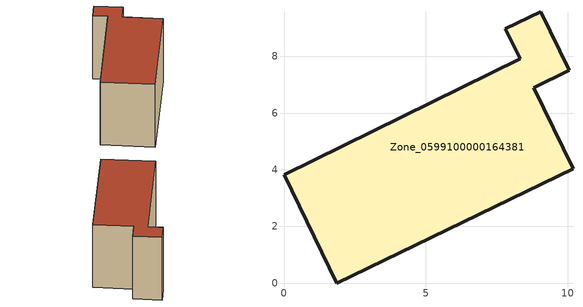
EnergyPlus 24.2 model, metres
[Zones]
Zone_0599100000164381
 floor ground (C_G): 1.86,0 0,3.82 8.32,7.91 7.8,8.97 9.05,9.57 10.05,7.51 8.8,6.9 10.19,4.04 z0
 wall outside (C_F): 8.8,6.9 10.05,7.51 9.05,9.57 7.8,8.97 8.32,7.91 0,3.82 1.86,0 10.19,4.04 8.8,6.9 z0:5.78
 roof outside (C_R): 1.86,0 10.19,4.04 8.8,6.9 10.05,7.51 9.05,9.57 7.8,8.97 8.32,7.91 0,3.82 z5.78
[BUILDING]
Pand.0599100000164381: North Axis=0; Terrain=City; Loads Convergence Tolerance Value=0.04; Temperature Convergence Tolerance Value=0.4; Solar Distribution=FullExterior; Maximum Number of Warmup Days=25; Minimum Number of Warmup Days=1
[Site:Location]
Rotterdam.The.Hague.AP_ZH_NLD Design_Conditions: Latitude=51.96; Longitude=4.45; Time Zone=1; Elevation=-4.5
[SITE:GROUNDTEMPERATURE:BUILDINGSURFACE]
18, 18, 18, 18, 18, 18, 18, 18, 18, 18, 18, 18
[MATERIAL] Thermal Absorptance=0.9; Solar Absorptance=0.7; Visible Absorptance=0.7
Name | Roughness | Thickness | Conductivity | Density | Specific Heat
G.TI.1946-1964 | MediumSmooth | 0.15 | 1 | 540 | 1210
F.TI.1946-1964 | Rough | 0.3 | 0.857143 | 1920 | 840
R.TI.1946-1964 | MediumRough | 0.2 | 0.277778 | 1500 | 1000
[CONSTRUCTION]
C_G: G.TI.1946-1964
C_F: F.TI.1946-1964
C_R: R.TI.1946-1964
[ZONE]
Zone_0599100000164381: Type=1; Multiplier=1; Ceiling Height=Autocalculate; Volume=Autocalculate; Floor Area=autocalculate; Part of Total Floor Area=Yes
[ZONEINFILTRATION:DESIGNFLOWRATE]
Infil_Zone_0599100000164381: Zone or ZoneList or Space or SpaceList=Zone_0599100000164381; Schedule=AlwaysOn; Design Flow Rate Calculation Method=Flow/Area; Flow Rate per Floor Area=0.003; Constant Term Coefficient=1; Temperature Term Coefficient=0; Velocity Term Coefficient=0; Velocity Squared Term Coefficient=0
[HVACTEMPLATE:ZONE:IDEALLOADSAIRSYSTEM]
Zone_0599100000164381: Maximum Heating Supply Air Temperature=50; Minimum Cooling Supply Air Temperature=13; Maximum Heating Supply Air Humidity Ratio=0.0156; Minimum Cooling Supply Air Humidity Ratio=0.0077; Heating Limit=NoLimit; Cooling Limit=NoLimit; Dehumidification Control Type=ConstantSensibleHeatRatio; Cooling Sensible Heat Ratio=0.7; Dehumidification Setpoint=60; Humidification Control Type=None; Humidification Setpoint=30; Outdoor Air Method=None; Outdoor Air Flow Rate per Person=0.00944; Outdoor Air Flow Rate per Zone Floor Area=0; Outdoor Air Flow Rate per Zone=0; Demand Controlled Ventilation Type=None; Outdoor Air Economizer Type=NoEconomizer; Heat Recovery Type=None; Sensible Heat Recovery Effectiveness=0.7; Latent Heat Recovery Effectiveness=0.65
[ZONECONTROL:THERMOSTAT]
ThermostatControl_Zone_0599100000164381: Zone or ZoneList=Zone_0599100000164381; Control Type Schedule=DualSetpointControlType; Control 1=Thermostat_Zone_0599100000164381; Temperature Difference Between Cutout And Setpoint=0
[THERMOSTATSETPOINT:DUALSETPOINT]
Thermostat_Zone_0599100000164381: Heating Setpoint Temperature Schedule=HeatingSetpoint_Zone_0599100000164381; Cooling Setpoint Temperature Schedule=CoolingSetpoint_Zone_0599100000164381
[SCHEDULE:COMPACT]
HeatingSetpoint_Zone_0599100000164381: Through: 12/31, For: AllDays, Until: 24:00, 21
CoolingSetpoint_Zone_0599100000164381: Through: 12/31, For: AllDays, Until: 24:00, 24
DualSetpointControlType: Through: 12/31, For: AllDays, Until: 24:00, 4
AlwaysOn: Through: 12/31, For: AllDays, Until: 24:00, 1
